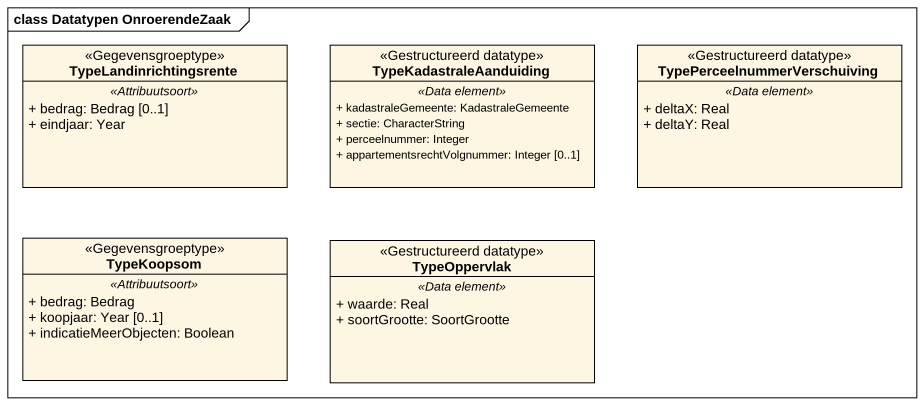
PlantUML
@startuml
mainframe class Datatypen OnroerendeZaak
hide circle
hide empty members
skinparam classAttributeIconSize 0
class TypeLandinrichtingsrente <<Gegevensgroeptype>> {
  .. <<Attribuutsoort>> ..
  + bedrag: Bedrag [0..1]
  + eindjaar: Year
}
class TypeKadastraleAanduiding <<Gestructureerd datatype>> {
  .. <<Data element>> ..
  + kadastraleGemeente: KadastraleGemeente
  + sectie: CharacterString
  + perceelnummer: Integer
  + appartementsrechtVolgnummer: Integer [0..1]
}
class "TypePerceelnummerVerschuiving" as TypePerceelnummerVerschuivin <<Gestructureerd datatype>> {
  .. <<Data element>> ..
  + deltaX: Real
  + deltaY: Real
}
class TypeKoopsom <<Gegevensgroeptype>> {
  .. <<Attribuutsoort>> ..
  + bedrag: Bedrag
  + koopjaar: Year [0..1]
  + indicatieMeerObjecten: Boolean
}
class TypeOppervlak <<Gestructureerd datatype>> {
  .. <<Data element>> ..
  + waarde: Real
  + soortGrootte: SoortGrootte
}
@enduml
